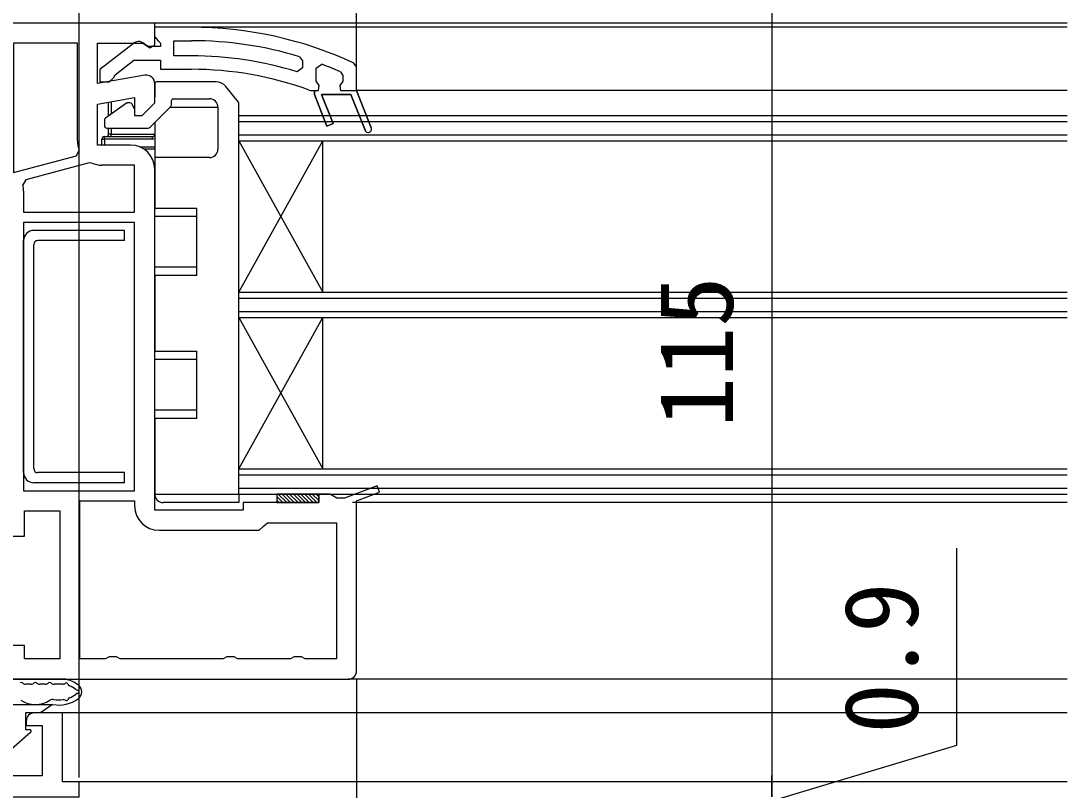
# Model space of a CAD drawing. Units: millimetres, scale not verified. Extents: x -525 to 525, y -783 to 778.
# Drawn here: x 95.1 to 219.5, y -521.9 to -430.4 of the extents above; entities that cross this region are included whole.
import ezdxf
from ezdxf.enums import TextEntityAlignment as Align

# ---------------------------------------------------------------- set-up
doc = ezdxf.new("R2010")
doc.units = ezdxf.units.MM
doc.header["$LTSCALE"] = 4
for name, color, linetype in [('0-3_YKK_11', 7, 'Continuous'), ('0-5_YKK_12', 2, 'Continuous'), ('0-6_YKK_13', 4, 'Continuous'), ('0-8_YKK_D', 6, 'Continuous')]:
    doc.layers.add(name, color=color, linetype=linetype)
doc.styles.add('ＭＳ ゴシック', font='')
doc.styles.get('ＭＳ ゴシック').set_extended_font_data('MS Gothic')

msp = doc.modelspace()

# ---------------------------------------------------------------- linework, layer by layer
at = {"layer": '0-3_YKK_11'}
msp.add_line((95.423, -450.699), (95.423, -453.199), dxfattribs=at)
for points in [[(111.023, -430.699), (69.023, -430.699), (69.023, -450.565), (68.945, -450.699), (72.364, -453.604), (72.882, -452.994), (70.162, -450.683)], [(109.849, -436.914), (104.223, -437.906), (104.223, -433.099), (109.579, -433.099), (110.447, -433.641), (111.023, -433.322), (111.023, -430.699)], [(115.368, -431.199), (111.001, -431.199), (111.001, -432.299), (111.438, -432.795), (111.701, -433.093), (111.701, -433.499), (110.301, -433.499), (109.901, -433.299)], [(115.368, -434.599), (113.301, -434.599), (113.301, -432.799), (115.368, -432.799)], [(94.223, -433.099), (94.223, -448.478), (101.707, -446.473), (102.04, -445.8)], [(101.823, -444.699), (101.823, -433.099), (94.223, -433.099)], [(108.484, -433.112), (104.501, -436.224), (104.501, -437.699), (105.602, -437.699), (106.101, -437.224), (106.293, -436.854), (108.539, -435.099), (111.701, -435.099), (111.701, -436.199), (115.368, -436.199)], [(128.246, -434.708), (128.601, -435.186), (128.601, -436.023), (127.953, -436.5)], [(133.1, -436.494), (133.401, -436.952), (133.401, -437.624), (133.026, -438.109), (133.101, -438.699), (135.001, -438.699), (136.772, -443.151), (135.001, -438.699), (135.001, -435.917), (134.711, -435.464)], [(136.029, -443.447), (134.339, -439.199), (130.862, -439.199), (132.235, -442.651), (131.492, -442.947), (130.001, -439.199), (130.001, -438.699), (130.501, -438.699), (130.576, -438.109), (130.201, -437.624), (130.201, -437.599), (130.201, -436.064), (130.875, -435.595)], [(108.123, -445.199), (104.223, -445.199), (104.223, -440.343), (108.623, -439.568), (108.623, -441.699), (109.523, -441.699), (111.023, -440.199), (111.023, -437.899)], [(129.383, -438.669), (129.554, -438.699), (130.001, -438.699), (130.001, -439.199), (131.492, -442.947), (132.235, -442.651), (130.862, -439.199), (134.339, -439.199), (136.029, -443.447)], [(103.532, -447.343), (103.197, -447.316), (95.691, -449.327), (95.333, -449.924)], [(95.423, -453.199), (108.623, -453.199), (108.623, -447.599), (104.723, -447.599)], [(135.023, -507.699), (135.023, -487.51), (137.764, -486.473), (137.481, -485.725), (133.583, -487.199), (132.689, -487.199), (132.256, -486.949), (131.823, -486.699), (130.523, -486.699), (130.523, -487.699), (121.523, -487.699), (121.523, -488.599), (111.023, -488.599), (111.023, -448.099)], [(93.023, -450.699), (93.023, -491.699), (95.523, -491.699), (95.523, -488.699), (99.723, -488.699), (99.723, -506.299), (95.523, -506.299), (95.523, -504.699), (93.023, -504.699), (93.023, -508.699), (134.023, -508.699)], [(102.123, -506.299), (102.123, -487.499), (108.623, -487.499), (108.623, -488.099)], [(111.523, -490.999), (123.428, -490.999), (123.925, -490.549), (124.423, -490.099), (132.623, -490.099), (132.623, -506.299), (128.889, -506.299), (128.456, -506.049), (127.59, -506.049), (127.157, -506.299), (120.889, -506.299), (120.456, -506.049), (119.59, -506.049), (119.157, -506.299), (106.889, -506.299), (106.456, -506.049), (105.59, -506.049), (105.157, -506.299), (102.123, -506.299)], [(29.323, -512.699), (26.023, -512.699), (26.023, -520.899), (24.023, -520.899), (24.023, -522.699), (63.023, -522.699), (102.023, -522.699), (102.023, -520.899), (100.023, -520.899), (100.023, -512.699), (96.723, -512.699)], [(95.723, -513.699), (95.723, -514.199), (97.623, -514.199), (97.623, -520.199), (90.423, -520.199), (90.423, -514.199), (92.223, -514.199), (92.223, -513.699)]]:
    msp.add_lwpolyline(points, dxfattribs=at)
msp.add_lwpolyline([(108.623, -486.299), (108.623, -454.399), (95.423, -454.399), (95.423, -486.299)], close=True, dxfattribs=at)
for centre, radius, start, end in [((115.368, -477.199), 46, 65.13402, 89.99999), ((109.101, -433.899), 1, 36.86989, 128.08672), ((115.368, -477.199), 44.4, 73.13981, 90.00001), ((115.368, -477.199), 42.6, 72.81723, 90.00001), ((115.368, -477.199), 41, 70.01112, 90.00001), ((115.368, -477.199), 44.4, 66.46078, 69.55779), ((110.023, -437.899), 1, 0.00002, 100.00001), ((136.401, -443.299), 0.4, 201.69939, 21.69941), ((136.401, -443.299), 0.4, 201.69939, 21.69941), ((104.723, -444.699), 2.9, 180.00001, 202.31385), ((108.123, -448.099), 2.9, 0.00001, 89.99999), ((104.723, -444.699), 2.9, 245.74737, 270.00004), ((92.023, -450.699), 3.4, 0.00002, 13.17387), ((111.523, -488.099), 2.9, 180.00001, 269.99999), ((134.023, -507.699), 1, 270.00001, 359.99999), ((96.723, -513.699), 1, 90.00001, 179.99999)]:
    msp.add_arc(centre, radius, start, end, dxfattribs=at)
at = {"layer": '0-5_YKK_12'}
for p, q in [((219.523, -430.699), (110.523, -430.699)), ((219.523, -431.195), (112.023, -431.195)), ((219.523, -438.699), (135.023, -438.699)), ((121.023, -441.694), (219.523, -441.694)), ((121.023, -465.694), (121.023, -441.694)), ((121.023, -486.694), (121.023, -441.694)), ((121.023, -442.394), (219.523, -442.394)), ((121.023, -443.994), (219.523, -443.994)), ((121.023, -444.694), (219.523, -444.694)), ((121.023, -462.694), (131.023, -444.694)), ((121.023, -444.694), (131.023, -462.694)), ((131.023, -462.694), (131.023, -444.694)), ((121.023, -462.694), (219.523, -462.694)), ((121.023, -463.394), (219.523, -463.394)), ((121.023, -464.994), (219.523, -464.994)), ((121.023, -465.694), (219.523, -465.694)), ((121.023, -483.694), (131.023, -465.694)), ((121.023, -465.694), (131.023, -483.694)), ((131.023, -483.694), (131.023, -465.694)), ((121.023, -483.694), (219.523, -483.694)), ((121.023, -484.394), (219.523, -484.394)), ((121.023, -485.994), (219.523, -485.994)), ((121.023, -486.694), (219.523, -486.694)), ((219.523, -487.699), (134.523, -487.699)), ((219.523, -508.699), (134.023, -508.699)), ((219.523, -512.699), (99.523, -512.699)), ((219.523, -520.899), (101.523, -520.899))]:
    msp.add_line(p, q, dxfattribs=at)
at = {"layer": '0-6_YKK_13'}
for p, q in [((111.003, -437.699), (111.023, -437.699)), ((111.023, -437.899), (111.023, -437.699)), ((111.023, -437.899), (111.023, -439.492)), ((118.302, -437.699), (111.223, -437.699)), ((120.957, -440.117), (119.473, -438.262)), ((107.671, -440.235), (105.151, -442)), ((105.523, -441.74), (105.523, -440.114)), ((105.823, -440.061), (105.823, -441.529)), ((108.107, -440.199), (107.786, -440.199)), ((108.623, -440.892), (108.281, -440.299)), ((113.023, -440.32), (113.023, -439.899)), ((113.223, -439.699), (117.523, -439.699)), ((121.023, -486.699), (121.023, -440.304)), ((110.498, -443.053), (112.876, -440.674)), ((112.851, -440.699), (118.523, -440.699)), ((118.523, -440.699), (118.523, -445.699)), ((105.023, -442.246), (105.023, -442.899)), ((111.023, -442.527), (111.023, -446.699)), ((105.023, -444.199), (110.723, -444.199)), ((105.323, -443.199), (110.144, -443.199)), ((105.523, -443.899), (105.523, -443.199)), ((105.823, -443.899), (105.523, -443.899)), ((105.823, -443.199), (105.823, -443.899)), ((110.723, -444.199), (110.723, -444.499)), ((104.723, -445.199), (104.723, -444.499)), ((110.723, -444.499), (105.023, -444.499)), ((105.023, -444.499), (105.023, -445.199)), ((109.181, -445.399), (111.023, -445.399)), ((111.023, -445.699), (109.751, -445.699)), ((111.023, -446.699), (111.023, -452.699)), ((117.523, -446.699), (111.023, -446.699)), ((111.023, -452.699), (116.023, -452.699)), ((116.023, -460.699), (116.023, -452.699)), ((107.422, -455.349), (96.622, -455.349)), ((107.422, -456.549), (107.422, -455.349)), ((95.422, -484.149), (95.422, -456.549)), ((107.422, -456.549), (97.122, -456.549)), ((96.622, -483.649), (96.622, -457.049)), ((111.023, -459.699), (116.023, -459.699)), ((111.023, -460.699), (111.023, -459.699)), ((111.023, -460.699), (111.023, -469.699)), ((116.023, -460.699), (111.023, -460.699)), ((111.023, -469.699), (116.023, -469.699)), ((116.023, -477.699), (116.023, -469.699)), ((111.023, -476.699), (116.023, -476.699)), ((111.023, -477.699), (111.023, -476.699)), ((111.023, -477.699), (111.023, -486.699)), ((116.023, -477.699), (111.023, -477.699)), ((107.422, -484.149), (97.122, -484.149)), ((107.422, -485.349), (107.422, -484.149)), ((107.422, -485.349), (96.622, -485.349)), ((111.023, -486.699), (121.023, -486.699)), ((121.023, -487.699), (112.023, -487.699)), ((121.023, -486.699), (121.023, -487.699)), ((125.523, -486.966), (126.256, -487.699)), ((125.523, -487.415), (125.807, -487.699)), ((125.705, -486.699), (126.705, -487.699)), ((126.154, -486.699), (127.154, -487.699)), ((126.603, -486.699), (127.603, -487.699)), ((127.052, -486.699), (128.052, -487.699)), ((127.501, -486.699), (128.501, -487.699)), ((127.95, -486.699), (128.95, -487.699)), ((128.399, -486.699), (129.399, -487.699)), ((128.848, -486.699), (129.848, -487.699)), ((129.297, -486.699), (130.297, -487.699)), ((129.746, -486.699), (130.523, -487.476)), ((130.195, -486.699), (130.523, -487.027)), ((100.313, -508.699), (93.332, -508.699)), ((96.294, -509.299), (95.672, -509.299)), ((97.974, -509.299), (97.352, -509.299)), ((100.034, -509.299), (99.032, -509.299)), ((91.322, -511.699), (98.872, -511.699)), ((98.872, -511.699), (97.423, -512.699)), ((95.623, -512.699), (95.623, -514.699)), ((97.423, -512.699), (95.623, -512.699)), ((96.252, -515.055), (93.973, -516.999)), ((95.623, -514.699), (96.121, -514.699))]:
    msp.add_line(p, q, dxfattribs=at)
for points in [[(104.723, -444.499), (105.023, -444.499), (105.023, -444.199)], [(105.823, -444.199), (105.823, -443.899), (111.023, -443.899)], [(116.023, -453.699), (111.023, -453.699), (111.023, -452.699)], [(116.023, -470.699), (111.023, -470.699), (111.023, -469.699)]]:
    msp.add_lwpolyline(points, dxfattribs=at)
msp.add_lwpolyline([(125.523, -486.699), (125.523, -487.699), (130.523, -487.699), (130.523, -486.699)], close=True, dxfattribs=at)
for centre, radius, start, end in [((111.223, -437.899), 0.2, 90, 180), ((118.302, -439.199), 1.5, 38.65981, 90), ((107.786, -440.399), 0.2, 90, 125), ((108.107, -440.399), 0.2, 30, 90), ((112.523, -440.32), 0.5, 315, 0), ((113.223, -439.899), 0.2, 90, 180), ((117.523, -440.699), 1, 0, 90), ((120.723, -440.304), 0.3, 0, 38.65981), ((105.323, -442.246), 0.3, 125, 180), ((105.323, -442.899), 0.3, 180, 270), ((105.023, -444.499), 0.3, 90, 180), ((105.223, -443.899), 0.3, 270, 0), ((110.144, -442.699), 0.5, 270, 315), ((110.723, -443.899), 0.3, 270, 0), ((110.723, -443.899), 0.6, 270, 300), ((117.523, -445.699), 1, 270, 0), ((96.622, -456.549), 1.2, 90, 180), ((97.122, -457.049), 0.5, 90, 180), ((97.122, -483.649), 0.5, 180, 270), ((96.622, -484.149), 1.2, 180, 270), ((112.023, -486.699), 1, 180, 270), ((100.313, -509.299), 0.6, 77.56011, 90), ((99.624, -512.424), 3.8, 52.61723, 77.56011), ((95.143, -509.299), 0.2, 48.59038, 131.40962), ((95.672, -508.699), 0.6, 228.59038, 270), ((96.294, -508.699), 0.6, 270, 311.40962), ((96.823, -509.299), 0.2, 48.59038, 131.40962), ((97.352, -508.699), 0.6, 228.59038, 270), ((97.974, -508.699), 0.6, 270, 311.40962), ((98.503, -509.299), 0.2, 48.59038, 131.40962), ((99.032, -508.699), 0.6, 228.59038, 270), ((100.034, -508.699), 0.6, 270, 305.894), ((100.504, -509.347), 0.2, 17.41595, 125.894), ((100.981, -509.197), 0.3, 197.41595, 247.1967), ((99.624, -512.424), 3.2, 51.12633, 67.1967), ((101.821, -509.699), 0.3, 231.12633, 270.38608), ((101.824, -510.199), 0.2, 269.61392, 90.38608), ((101.324, -510.199), 1, 307.38277, 52.61723), ((96.823, -508.499), 3.2, 237.36313, 302.63687), ((98.872, -511.699), 0.6, 78.58793, 122.63687), ((99.624, -507.974), 3.8, 258.58793, 307.38277), ((99.624, -507.974), 3.2, 258.58793, 279.09882), ((100.178, -511.43), 0.3, 49.31807, 99.09882), ((100.504, -511.051), 0.2, 229.31807, 342.58405), ((100.981, -511.201), 0.3, 112.8033, 162.58405), ((99.624, -507.974), 3.2, 292.8033, 308.87367), ((101.821, -510.699), 0.3, 89.61392, 128.87367), ((96.121, -514.901), 0.202, 310.46378, 89.99997)]:
    msp.add_arc(centre, radius, start, end, dxfattribs=at)
at = {"layer": '0-8_YKK_D'}
for p, q in [((102.023, -520.399), (102.023, -366.699)), ((102.023, -520.399), (102.023, -366.699)), ((135.023, -436.648), (135.023, -386.699)), ((184.423, -407.699), (184.423, -522.699)), ((135.023, -508.699), (135.023, -686.7)), ((184.423, -522.699), (184.423, -520.149))]:
    msp.add_line(p, q, dxfattribs=at)
msp.add_lwpolyline([(184.423, -523.149), (206.423, -516.549), (206.423, -493.117)], dxfattribs=at)

# ---------------------------------------------------------------- texts
at = {"layer": '0-8_YKK_D', "style": 'ＭＳ ゴシック'}
for s, p in [('115', (182.423, -478.767)), ('0.9', (204.423, -515.163))]:
    msp.add_text(s, height=8.798, rotation=90, dxfattribs=at).set_placement(p, align=Align.BOTTOM_LEFT)

doc.saveas('drawing.dxf')
